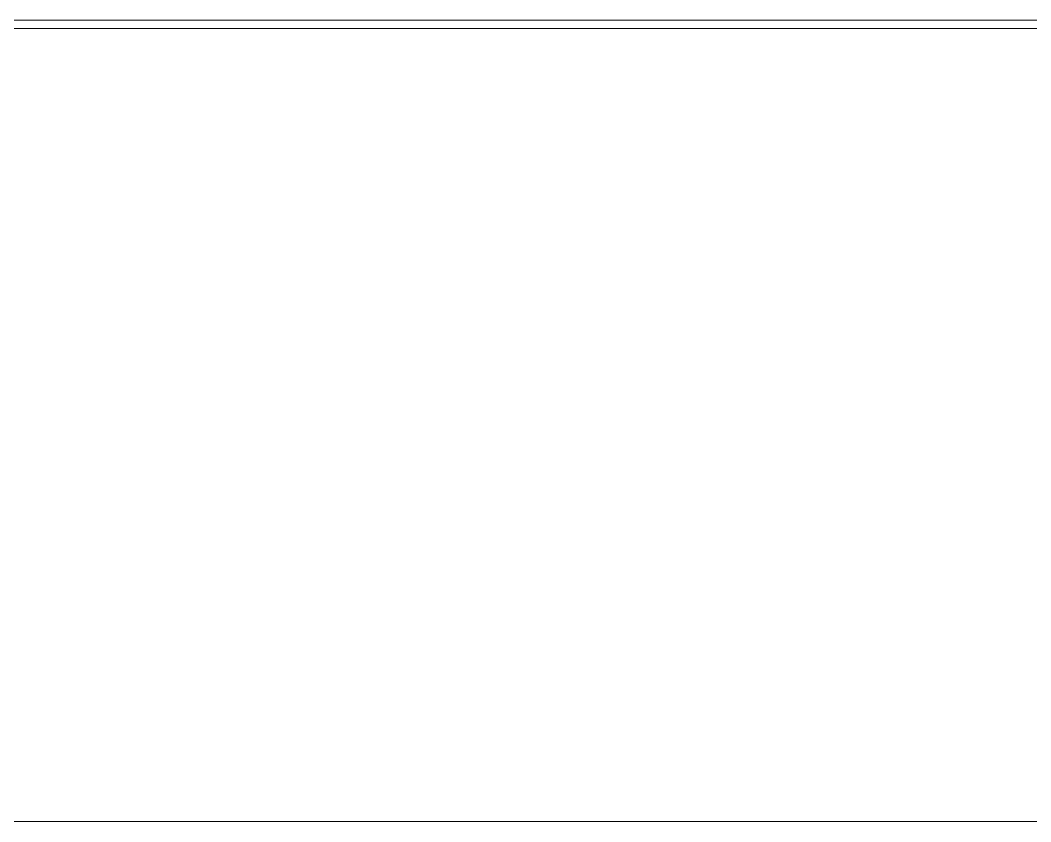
# Model space of a CAD drawing. Header units: centimetres. Extents: x -13467 to 3766, y -437 to 1921.
# Drawn here: x -4567.9 to -4385.8, y 201 to 345.5 of the extents above; entities that cross this region are included whole.
import ezdxf

# ---------------------------------------------------------------- set-up
doc = ezdxf.new("R2010")
doc.units = ezdxf.units.CM
doc.layers.add('M-EQPM', color=7, linetype='Continuous', lineweight=9)

# ---------------------------------------------------------------- blocks, each defined once
blk = doc.blocks.new('EQ-05-001 - EQ-05-001_dwg_Agrupar_900-1543620-Sección 1-2')
at = {"layer": 'M-EQPM', "color": 251, "true_color": 0x656565}
for p, q in [((-4219.53, 345.5), (-2979.71, 345.5)), ((-4219.53, 344), (-2979.71, 344))]:
    blk.add_line(p, q, dxfattribs=at)
at = {"layer": 'M-EQPM', "color": 136, "true_color": 0x007f7f}
for p, q in [((-2979.71, 345.5), (-4219.53, 345.5)), ((-4219.53, 344), (-2979.71, 344))]:
    blk.add_line(p, q, dxfattribs=at)
at = {"layer": 'M-EQPM', "color": 136, "true_color": 0x007f7f, "flags": 128}
blk.add_lwpolyline([(-2979.71, 344), (-2979.71, 345.5), (-4219.53, 345.5), (-4219.53, 344)], close=True, dxfattribs=at)
blk = doc.blocks.new('EQ-05-001 - EQ-05-001_dwg_Agrupar_538-1543621-Sección 1-2')
at = {"layer": 'M-EQPM', "color": 8, "true_color": 0x808080}
blk.add_line((-2979.71, 344), (-4219.53, 344), dxfattribs=at)
at = {"layer": 'M-EQPM', "color": 251, "true_color": 0x666666, "flags": 128}
for points in [[(-4219.53, 344), (-2979.71, 344), (-2979.71, 201.02)], [(-4219.53, 201.07), (-4219.53, 344), (-2979.71, 344)]]:
    blk.add_lwpolyline(points, dxfattribs=at)
blk.add_blockref('EQ-05-001 - EQ-05-001_dwg_Agrupar_900-1543620-Sección 1-2', (0, 0))
blk = doc.blocks.new('EQ-05-001 - EQ-05-001_dwg-1543618-Sección 1-2')
blk.add_blockref('EQ-05-001 - EQ-05-001_dwg_Agrupar_538-1543621-Sección 1-2', (0, 0))
blk = doc.blocks.new('EQ-05-001 - EQ-05-001-1543628-Sección 1-2')
blk.add_blockref('EQ-05-001 - EQ-05-001_dwg-1543618-Sección 1-2', (0, 0))
blk = doc.blocks.new('EQ-05-014 - EQ-05-014_dwg_Agrupar_514-1555421-Sección 1-2')
at = {"layer": 'M-EQPM', "color": 1, "true_color": 0xff0000}
for p, q in [((-3685.67, 201.08), (-4297.09, 201.08)), ((-4297.09, 201.08), (-3685.67, 201.08)), ((-3685.67, 201.08), (-4297.09, 201.08))]:
    blk.add_line(p, q, dxfattribs=at)
blk = doc.blocks.new('EQ-05-014 - EQ-05-014_dwg-1555392-Sección 1-2')
blk.add_blockref('EQ-05-014 - EQ-05-014_dwg_Agrupar_514-1555421-Sección 1-2', (0, 0))
blk = doc.blocks.new('EQ-05-014 - EQ-05-014-1555424-Sección 1-2')
blk.add_blockref('EQ-05-014 - EQ-05-014_dwg-1555392-Sección 1-2', (0, 0))
blk = doc.blocks.new('PQ_RVR_MEP-01_ZZ_ZZ_MO_T_A_rvt-2-Sección 1-2')
at = {"layer": 'M-EQPM', "lineweight": 9}
for name in ['EQ-05-001 - EQ-05-001-1543628-Sección 1-2', 'EQ-05-014 - EQ-05-014-1555424-Sección 1-2']:
    blk.add_blockref(name, (0, 0), dxfattribs=at)

msp = doc.modelspace()

# ---------------------------------------------------------------- block references
at = {"lineweight": 5}
msp.add_blockref('PQ_RVR_MEP-01_ZZ_ZZ_MO_T_A_rvt-2-Sección 1-2', (-551.352, 0), dxfattribs=at)

doc.saveas('drawing.dxf')
